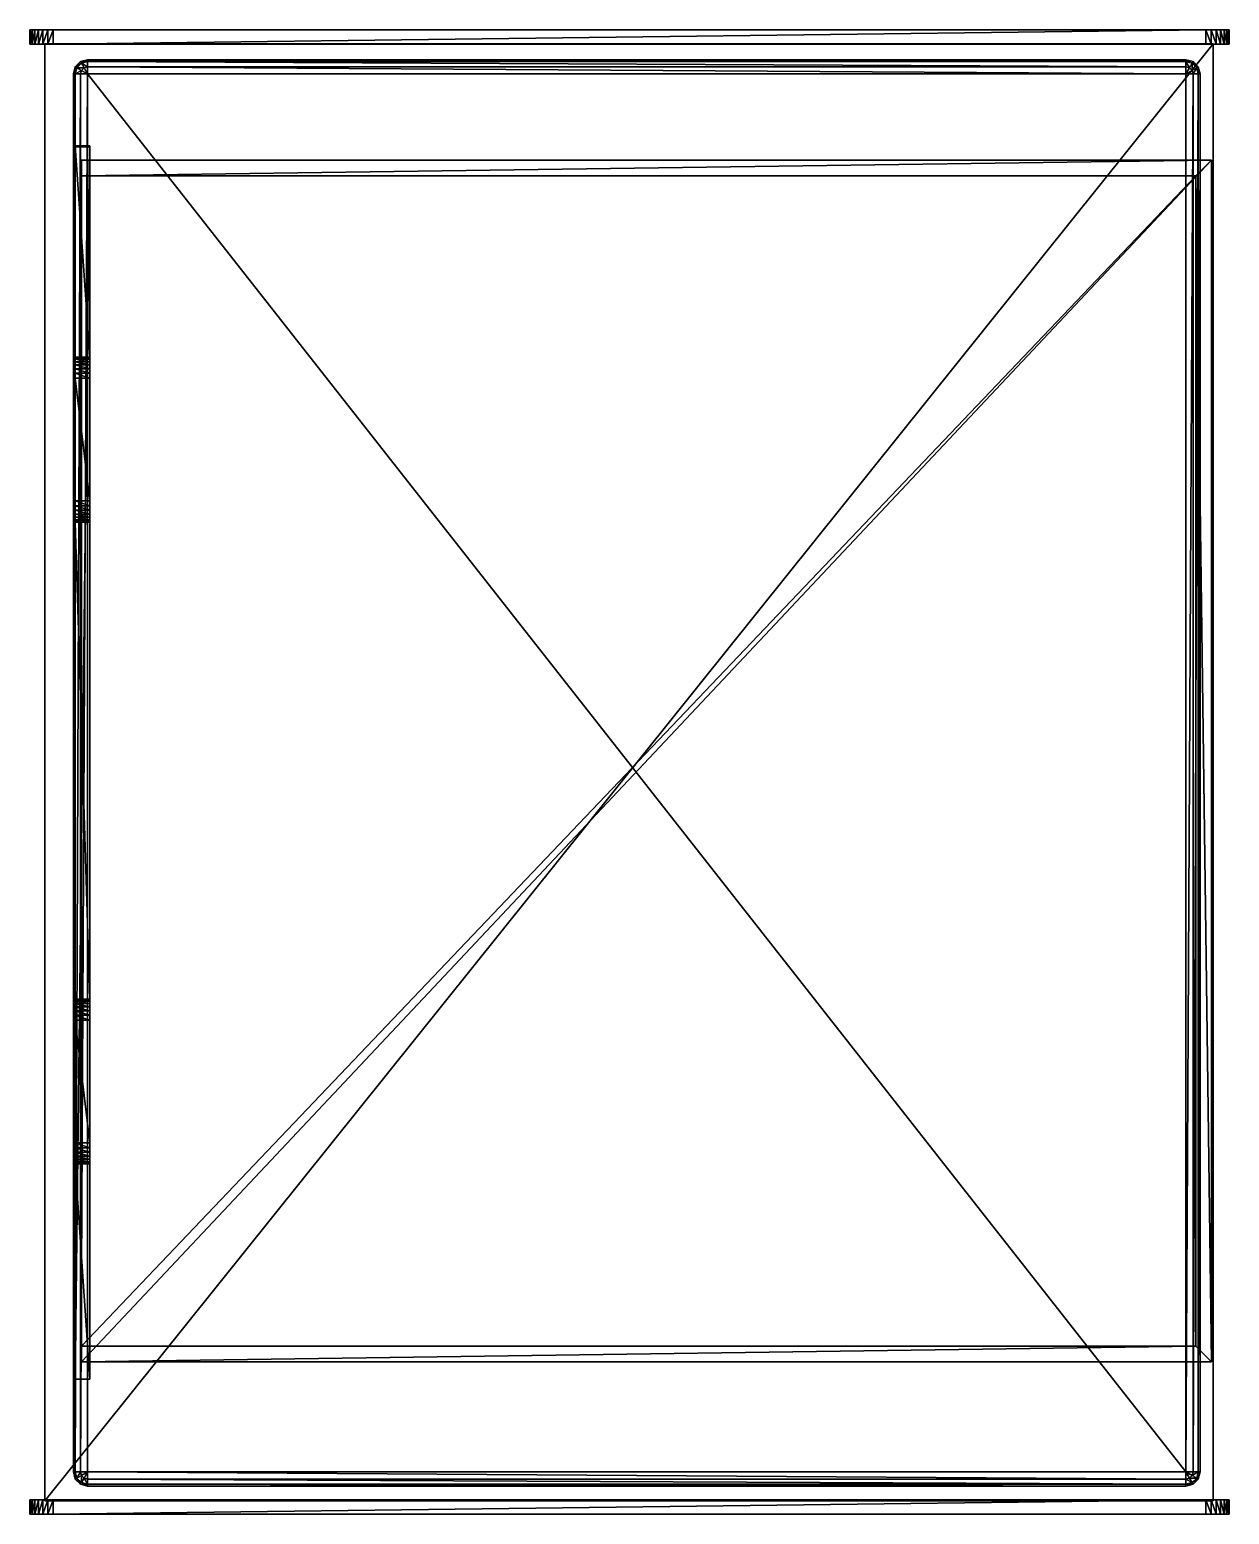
# Model space of a CAD drawing. Header units: centimetres. Extents: x -821 to 821, y -1016 to 1016.
import ezdxf

# ---------------------------------------------------------------- set-up
doc = ezdxf.new("R2010")
doc.units = ezdxf.units.CM
for name, color, linetype, true_color in [('beige', 7, 'Continuous', 0x57e18f), ('fabric', 7, 'Continuous', 0x57e18f), ('grey', 7, 'Continuous', 0x57e18f)]:
    doc.layers.add(name, color=color, linetype=linetype, true_color=true_color)

msp = doc.modelspace()

# ---------------------------------------------------------------- meshes
at = {"layer": 'beige', "color": 116, "true_color": 0x06873a}
mesh = msp.add_polyface(dxfattribs=at)
corners = [(-789, 1016.4, 490.3), (-796.4, 1016.4, 489.4), (-803.2, 1016.4, 487), (-809.2, 1016.4, 483.2), (-814.2, 1016.4, 478.2), (-818, 1016.4, 472.2), (-820.4, 1016.4, 465.4), (-821.3, 1016.4, 458), (-789, 996.4, 490.3), (-796.4, 996.4, 489.4), (-803.2, 996.4, 487), (-809.2, 996.4, 483.2), (-814.2, 996.4, 478.2), (-818, 996.4, 472.2), (-820.4, 996.4, 465.4), (-821.3, 996.4, 458), (789, 1016.4, 490.3), (796.4, 1016.4, 489.4), (796.4, 996.4, 489.4), (789, 996.4, 490.3), (803.2, 1016.4, 487), (803.2, 996.4, 487), (809.2, 1016.4, 483.2), (809.2, 996.4, 483.2), (814.2, 1016.4, 478.2), (814.2, 996.4, 478.2), (818, 1016.4, 472.2), (818, 996.4, 472.2), (820.4, 1016.4, 465.4), (820.4, 996.4, 465.4), (821.3, 1016.4, 458), (821.3, 996.4, 458), (-821.3, 1016.4, -490.1), (-821.3, 996.4, -490.1), (821.3, 1016.4, -490.1), (821.3, 996.4, -490.1), (-789, -996.4, 83.2), (-796.4, -996.4, 82.4), (-803.2, -996.4, 80), (-809.2, -996.4, 76.1), (-814.2, -996.4, 71.1), (-818, -996.4, 65.2), (-820.4, -996.4, 58.4), (-821.3, -996.4, 51), (-789, -1016.4, 83.2), (-796.4, -1016.4, 82.4), (-803.2, -1016.4, 80), (-809.2, -1016.4, 76.1), (-814.2, -1016.4, 71.1), (-818, -1016.4, 65.2), (-820.4, -1016.4, 58.4), (-821.3, -1016.4, 51), (789, -996.4, 83.2), (796.4, -996.4, 82.4), (796.4, -1016.4, 82.4), (789, -1016.4, 83.2), (803.2, -996.4, 80), (803.2, -1016.4, 80), (809.2, -996.4, 76.1), (809.2, -1016.4, 76.1), (814.2, -996.4, 71.1), (814.2, -1016.4, 71.1), (818, -996.4, 65.2), (818, -1016.4, 65.2), (820.4, -996.4, 58.4), (820.4, -1016.4, 58.4), (821.3, -996.4, 51), (821.3, -1016.4, 51), (-821.3, -996.4, -490.1), (-821.3, -1016.4, -490.1), (821.3, -996.4, -490.1), (821.3, -1016.4, -490.1)]
mesh.append_faces([[corners[k] for k in face] for face in [(34, 7, 5), (5, 3, 1), (1, 16, 20), (5, 1, 20), (34, 5, 20), (34, 20, 24), (28, 34, 24), (21, 19, 9), (9, 11, 13), (21, 9, 13), (13, 15, 35), (21, 13, 35), (21, 35, 29), (25, 21, 29), (70, 43, 41), (41, 39, 37), (37, 52, 56), (41, 37, 56), (70, 41, 56), (70, 56, 60), (64, 70, 60), (57, 55, 45), (45, 47, 49), (57, 45, 49), (49, 51, 71), (57, 49, 71), (57, 71, 65), (61, 57, 65)]], dxfattribs={"vtx0": -1, "vtx1": -1, "vtx2": -1, "color": 116})
mesh.append_faces([[corners[k] for k in face] for face in [(26, 28, 24), (27, 25, 29), (62, 64, 60), (63, 61, 65)]], dxfattribs={"vtx1": -1, "color": 116})
mesh.append_faces([[corners[k] for k in face] for face in [(9, 8, 0), (0, 1, 9), (10, 9, 1), (1, 2, 10), (11, 10, 2), (2, 3, 11), (12, 11, 3), (3, 4, 12), (13, 12, 4), (4, 5, 13), (14, 13, 5), (5, 6, 14), (15, 14, 6), (6, 7, 15), (32, 33, 15), (15, 7, 32), (18, 17, 16), (16, 19, 18), (21, 20, 17), (17, 18, 21), (23, 22, 20), (20, 21, 23), (25, 24, 22), (22, 23, 25), (27, 26, 24), (24, 25, 27), (29, 28, 26), (26, 27, 29), (31, 30, 28), (28, 29, 31), (31, 35, 34), (34, 30, 31), (28, 30, 34), (34, 32, 7), (7, 6, 5), (5, 4, 3), (3, 2, 1), (1, 0, 16), (16, 17, 20), (20, 22, 24), (25, 23, 21), (21, 18, 19), (19, 8, 9), (9, 10, 11), (11, 12, 13), (13, 14, 15), (15, 33, 35), (35, 31, 29), (8, 19, 16), (16, 0, 8), (45, 44, 36), (36, 37, 45), (46, 45, 37), (37, 38, 46), (47, 46, 38), (38, 39, 47), (48, 47, 39), (39, 40, 48), (49, 48, 40), (40, 41, 49), (50, 49, 41), (41, 42, 50), (51, 50, 42), (42, 43, 51), (68, 69, 51), (51, 43, 68), (54, 53, 52), (52, 55, 54), (57, 56, 53), (53, 54, 57), (59, 58, 56), (56, 57, 59), (61, 60, 58), (58, 59, 61), (63, 62, 60), (60, 61, 63), (65, 64, 62), (62, 63, 65), (67, 66, 64), (64, 65, 67), (67, 71, 70), (70, 66, 67), (64, 66, 70), (70, 68, 43), (43, 42, 41), (41, 40, 39), (39, 38, 37), (37, 36, 52), (52, 53, 56), (56, 58, 60), (61, 59, 57), (57, 54, 55), (55, 44, 45), (45, 46, 47), (47, 48, 49), (49, 50, 51), (51, 69, 71), (71, 67, 65), (44, 55, 52), (52, 36, 44)]], dxfattribs={"vtx2": -1, "color": 116})
at = {"layer": 'fabric', "color": 116, "true_color": 0x06873a}
mesh = msp.add_polyface(dxfattribs=at)
corners = [(-742, 955.8, 59.8), (761.9, 955.8, 59.8), (-742, -958.4, 59.8), (761.9, -958.4, 59.8), (-742, 965.6, 57.2), (-746.9, 964.3, 57.2), (-750.5, 960.7, 57.2), (-751.8, 955.8, 57.2), (-751.8, -958.4, 57.2), (-750.5, -963.2, 57.2), (-746.9, -966.8, 57.2), (-742, -968.1, 57.2), (761.9, -968.1, 57.2), (766.8, -966.8, 57.2), (770.4, -963.2, 57.2), (771.7, -958.4, 57.2), (771.7, 955.8, 57.2), (770.4, 960.7, 57.2), (766.8, 964.3, 57.2), (761.9, 965.6, 57.2), (-742, 972.7, 50), (-750.5, 970.4, 50), (-756.7, 964.3, 50), (-758.9, 955.8, 50), (-758.9, -958.4, 50), (-756.7, -966.8, 50), (-750.5, -973, 50), (-742, -975.3, 50), (761.9, -975.3, 50), (770.4, -973, 50), (776.6, -966.8, 50), (778.8, -958.4, 50), (778.8, 955.8, 50), (776.6, 964.3, 50), (770.4, 970.4, 50), (761.9, 972.7, 50), (-742, 975.3, 40.3), (-751.8, 972.7, 40.3), (-758.9, 965.6, 40.3), (-761.5, 955.8, 40.3), (-761.5, -958.4, 40.3), (-758.9, -968.1, 40.3), (-751.8, -975.3, 40.3), (-742, -977.9, 40.3), (761.9, -977.9, 40.3), (771.7, -975.3, 40.3), (778.8, -968.1, 40.3), (781.4, -958.4, 40.3), (781.4, 955.8, 40.3), (778.8, 965.6, 40.3), (771.7, 972.7, 40.3), (761.9, 975.3, 40.3), (-742, 975.3, -17.5), (-751.8, 972.7, -17.5), (-758.9, 965.6, -17.5), (-761.5, 955.8, -17.5), (-761.5, -958.4, -17.5), (-758.9, -968.1, -17.5), (-751.8, -975.3, -17.5), (-742, -977.9, -17.5), (761.9, -977.9, -17.5), (771.7, -975.3, -17.5), (778.8, -968.1, -17.5), (781.4, -958.4, -17.5), (781.4, 955.8, -17.5), (778.8, 965.6, -17.5), (771.7, 972.7, -17.5), (761.9, 975.3, -17.5)]
mesh.append_faces([[corners[k] for k in face] for face in [(0, 4, 5), (0, 5, 6), (0, 6, 7), (2, 8, 9), (2, 9, 10), (2, 10, 11), (3, 12, 13), (3, 13, 14), (3, 14, 15), (1, 16, 17), (1, 17, 18), (1, 18, 19)]], dxfattribs={"color": 116})
mesh.append_faces([[corners[k] for k in face] for face in [(3, 1, 0), (0, 2, 3), (8, 2, 0), (0, 7, 8), (12, 3, 2), (2, 11, 12), (16, 1, 3), (3, 15, 16), (4, 0, 1), (1, 19, 4), (21, 5, 4), (4, 20, 21), (22, 6, 5), (5, 21, 22), (23, 7, 6), (6, 22, 23), (24, 8, 7), (7, 23, 24), (25, 9, 8), (8, 24, 25), (26, 10, 9), (9, 25, 26), (27, 11, 10), (10, 26, 27), (28, 12, 11), (11, 27, 28), (29, 13, 12), (12, 28, 29), (30, 14, 13), (13, 29, 30), (31, 15, 14), (14, 30, 31), (32, 16, 15), (15, 31, 32), (33, 17, 16), (16, 32, 33), (34, 18, 17), (17, 33, 34), (35, 19, 18), (18, 34, 35), (20, 4, 19), (19, 35, 20), (37, 21, 20), (20, 36, 37), (38, 22, 21), (21, 37, 38), (39, 23, 22), (22, 38, 39), (40, 24, 23), (23, 39, 40), (41, 25, 24), (24, 40, 41), (42, 26, 25), (25, 41, 42), (43, 27, 26), (26, 42, 43), (44, 28, 27), (27, 43, 44), (45, 29, 28), (28, 44, 45), (46, 30, 29), (29, 45, 46), (47, 31, 30), (30, 46, 47), (48, 32, 31), (31, 47, 48), (49, 33, 32), (32, 48, 49), (50, 34, 33), (33, 49, 50), (51, 35, 34), (34, 50, 51), (36, 20, 35), (35, 51, 36), (53, 37, 36), (36, 52, 53), (54, 38, 37), (37, 53, 54), (55, 39, 38), (38, 54, 55), (56, 40, 39), (39, 55, 56), (57, 41, 40), (40, 56, 57), (58, 42, 41), (41, 57, 58), (59, 43, 42), (42, 58, 59), (60, 44, 43), (43, 59, 60), (61, 45, 44), (44, 60, 61), (62, 46, 45), (45, 61, 62), (63, 47, 46), (46, 62, 63), (64, 48, 47), (47, 63, 64), (65, 49, 48), (48, 64, 65), (66, 50, 49), (49, 65, 66), (67, 51, 50), (50, 66, 67), (52, 36, 51), (51, 67, 52)]], dxfattribs={"vtx2": -1, "color": 116})
at = {"layer": 'grey', "color": 116, "true_color": 0x06873a}
mesh = msp.add_polyface(dxfattribs=at)
corners = [(-750.4, -807.8, -484.3), (796.8, -807.8, -484.3), (-750.4, 837.7, -484.3), (796.8, 837.7, -484.3), (-750.4, -807.8, -302.4), (796.8, -807.8, -302.4), (-750.4, 837.7, -302.4), (796.8, 837.7, -302.4), (-750.4, -786.3, -462.8), (775.3, -786.3, -462.8), (-750.4, 816.2, -462.8), (775.3, 816.2, -462.8), (-750.4, -786.3, -302.4), (775.3, -786.3, -302.4), (-750.4, 816.2, -302.4), (775.3, 816.2, -302.4), (-739, 342.4, -321), (-739, 343.2, -327.6), (-739, 345.3, -333.6), (-739, 348.7, -338.9), (-739, 353.2, -343.4), (-739, 358.5, -346.8), (-739, 364.5, -348.9), (-739, 371.1, -349.7), (-739, 539.3, -349.7), (-739, 545.9, -348.9), (-739, 551.9, -346.8), (-739, 557.3, -343.4), (-739, 561.7, -338.9), (-739, 565.1, -333.6), (-739, 567.3, -327.6), (-739, 568, -321), (-739, 568, -280.4), (-739, 857.2, -280), (-739, 855.9, -490.3), (-739, -831.5, -490.3), (-739, -831.5, -281), (-739, -536.3, -279.7), (-739, -536.5, -321), (-739, -535.8, -327.6), (-739, -533.6, -333.6), (-739, -530.2, -338.9), (-739, -525.8, -343.4), (-739, -520.5, -346.8), (-739, -514.4, -348.9), (-739, -507.8, -349.7), (-739, -339.6, -349.7), (-739, -333, -348.9), (-739, -327, -346.8), (-739, -321.7, -343.4), (-739, -317.2, -338.9), (-739, -313.8, -333.6), (-739, -311.7, -327.6), (-739, -310.9, -321), (-739, -310.9, -280.4), (-739, 342.3, -281.1), (-759, 342.4, -321), (-759, 343.2, -327.6), (-759, 345.3, -333.6), (-759, 348.7, -338.9), (-759, 353.2, -343.4), (-759, 358.5, -346.8), (-759, 364.5, -348.9), (-759, 371.1, -349.7), (-759, 539.3, -349.7), (-759, 545.9, -348.9), (-759, 551.9, -346.8), (-759, 557.3, -343.4), (-759, 561.7, -338.9), (-759, 565.1, -333.6), (-759, 567.3, -327.6), (-759, 568, -321), (-759, 568, -280.4), (-759, 857.2, -280), (-759, 855.9, -490.3), (-759, -831.5, -490.3), (-759, -831.5, -281), (-759, -536.3, -279.7), (-759, -536.5, -321), (-759, -535.8, -327.6), (-759, -533.6, -333.6), (-759, -530.2, -338.9), (-759, -525.8, -343.4), (-759, -520.5, -346.8), (-759, -514.4, -348.9), (-759, -507.8, -349.7), (-759, -339.6, -349.7), (-759, -333, -348.9), (-759, -327, -346.8), (-759, -321.7, -343.4), (-759, -317.2, -338.9), (-759, -313.8, -333.6), (-759, -311.7, -327.6), (-759, -310.9, -321), (-759, -310.9, -280.4), (-759, 342.3, -281.1), (-800.6, -997.7, -245.2), (799.3, -997.7, -245.2), (-800.6, 997.1, -245.2), (799.3, 997.1, -245.2), (-800.6, -997.7, 33.4), (799.3, -997.7, 33.4), (-800.6, 997.1, 33.4), (799.3, 997.1, 33.4)]
mesh.append_faces([[corners[k] for k in face] for face in [(36, 38, 37)]], dxfattribs={"vtx0": -1, "color": 116})
mesh.append_faces([[corners[k] for k in face] for face in [(76, 78, 75)]], dxfattribs={"vtx0": -1, "vtx1": -1, "color": 116})
mesh.append_faces([[corners[k] for k in face] for face in [(35, 21, 46), (86, 61, 75)]], dxfattribs={"vtx0": -1, "vtx1": -1, "vtx2": -1, "color": 116})
mesh.append_faces([[corners[k] for k in face] for face in [(34, 32, 31), (34, 31, 30), (34, 30, 29), (34, 29, 28), (34, 28, 27), (34, 27, 26), (34, 26, 25), (34, 25, 24), (35, 24, 23), (35, 23, 22), (35, 22, 21), (16, 53, 52), (18, 52, 51), (18, 51, 50), (19, 50, 49), (20, 49, 48), (21, 48, 47), (21, 47, 46), (35, 46, 45), (35, 45, 44), (35, 44, 43), (35, 43, 42), (35, 42, 41), (35, 41, 40), (35, 40, 39), (35, 39, 38), (93, 95, 56), (92, 56, 57), (92, 57, 58), (90, 58, 59), (89, 59, 60), (88, 60, 61), (64, 74, 75)]], dxfattribs={"vtx0": -1, "vtx2": -1, "color": 116})
mesh.append_faces([[corners[k] for k in face] for face in [(35, 34, 24), (16, 55, 53), (17, 16, 52), (18, 17, 52), (19, 18, 50), (20, 19, 49), (21, 20, 48), (36, 35, 38), (92, 93, 56), (91, 92, 58), (90, 91, 58), (89, 90, 59), (88, 89, 60), (87, 88, 61), (86, 87, 61), (71, 72, 74), (70, 71, 74), (69, 70, 74), (68, 69, 74), (67, 68, 74), (66, 67, 74), (65, 66, 74), (64, 65, 74), (63, 64, 75), (62, 63, 75), (61, 62, 75), (85, 86, 75), (84, 85, 75), (83, 84, 75), (82, 83, 75), (81, 82, 75), (80, 81, 75), (79, 80, 75), (78, 79, 75)]], dxfattribs={"vtx1": -1, "vtx2": -1, "color": 116})
mesh.append_faces([[corners[k] for k in face] for face in [(3, 1, 0), (0, 2, 3), (5, 4, 0), (0, 1, 5), (7, 5, 1), (1, 3, 7), (6, 7, 3), (3, 2, 6), (8, 9, 11), (11, 10, 8), (8, 12, 13), (13, 9, 8), (9, 13, 15), (15, 11, 9), (11, 15, 14), (14, 10, 11), (8, 10, 2), (2, 0, 8), (13, 12, 4), (4, 5, 13), (12, 8, 0), (0, 4, 12), (15, 13, 5), (5, 7, 15), (10, 14, 6), (6, 2, 10), (14, 15, 7), (7, 6, 14), (57, 56, 16), (16, 17, 57), (58, 57, 17), (17, 18, 58), (59, 58, 18), (18, 19, 59), (60, 59, 19), (19, 20, 60), (61, 60, 20), (20, 21, 61), (62, 61, 21), (21, 22, 62), (63, 62, 22), (22, 23, 63), (64, 63, 23), (23, 24, 64), (65, 64, 24), (24, 25, 65), (66, 65, 25), (25, 26, 66), (67, 66, 26), (26, 27, 67), (68, 67, 27), (27, 28, 68), (69, 68, 28), (28, 29, 69), (70, 69, 29), (29, 30, 70), (71, 70, 30), (30, 31, 71), (72, 71, 31), (31, 32, 72), (73, 72, 32), (32, 33, 73), (74, 73, 33), (33, 34, 74), (75, 74, 34), (34, 35, 75), (76, 75, 35), (35, 36, 76), (77, 76, 36), (36, 37, 77), (78, 77, 37), (37, 38, 78), (79, 78, 38), (38, 39, 79), (80, 79, 39), (39, 40, 80), (81, 80, 40), (40, 41, 81), (82, 81, 41), (41, 42, 82), (83, 82, 42), (42, 43, 83), (84, 83, 43), (43, 44, 84), (85, 84, 44), (44, 45, 85), (86, 85, 45), (45, 46, 86), (87, 86, 46), (46, 47, 87), (88, 87, 47), (47, 48, 88), (89, 88, 48), (48, 49, 89), (90, 89, 49), (49, 50, 90), (91, 90, 50), (50, 51, 91), (92, 91, 51), (51, 52, 92), (93, 92, 52), (52, 53, 93), (94, 93, 53), (53, 54, 94), (95, 94, 54), (54, 55, 95), (56, 95, 55), (55, 16, 56), (34, 33, 32), (55, 54, 53), (76, 77, 78), (93, 94, 95), (72, 73, 74), (96, 98, 99), (99, 97, 96), (100, 101, 103), (103, 102, 100), (96, 97, 101), (101, 100, 96), (97, 99, 103), (103, 101, 97), (99, 98, 102), (102, 103, 99), (98, 96, 100), (100, 102, 98)]], dxfattribs={"vtx2": -1, "color": 116})

doc.saveas('drawing.dxf')
